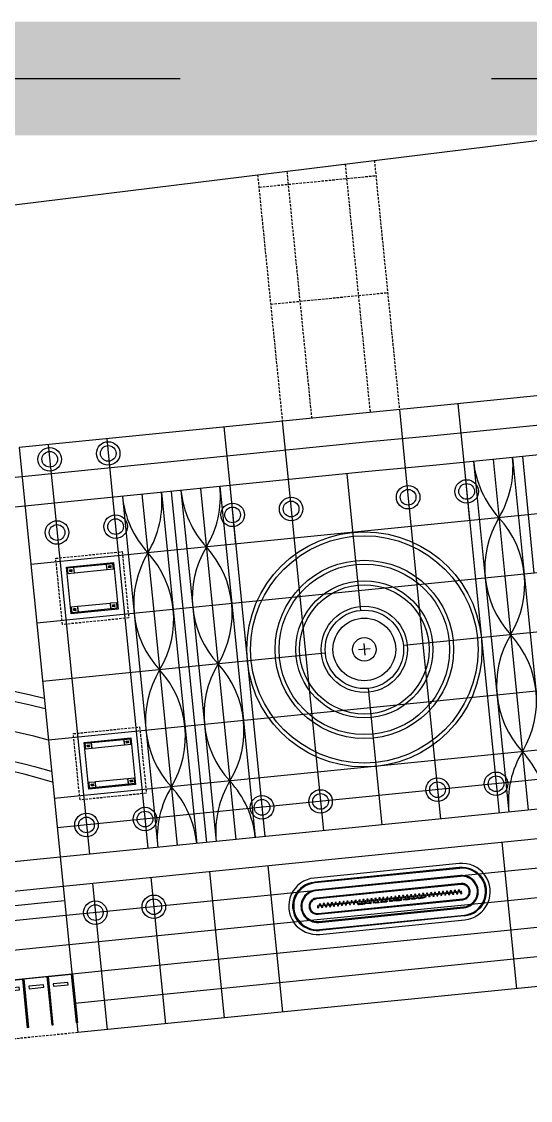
# Model space of a CAD drawing. Header units: millimetres. Extents: x -244126 to 368105, y -173968 to 259060.
# Drawn here: x -166716.6 to -166604.7, y 87660 to 87897.4 of the extents above; entities that cross this region are included whole.
import ezdxf
from ezdxf.xclip import XClip

# ---------------------------------------------------------------- set-up
doc = ezdxf.new("R2010")
doc.units = ezdxf.units.MM
doc.header["$MEASUREMENT"] = 0
doc.header["$XCLIPFRAME"] = 0
doc.linetypes.add('DASHED2', pattern=[0.375, 0.25, -0.125])
doc.linetypes.add('HIDDEN', pattern=[9.525, 6.35, -3.175])
for name, color, linetype in [('CPP-LINE1', 1, 'Continuous'), ('CPP-LINE2.5', 7, 'Continuous'), ('CPP-ROOF', 7, 'Continuous'), ('Top Slope', 11, 'Continuous'), ('WALL', 2, 'Continuous')]:
    doc.layers.add(name, color=color, linetype=linetype)

# ---------------------------------------------------------------- blocks, each defined once
blk = doc.blocks.new('A$Cb4239c8d')
at = {"layer": 'WALL', "color": 8}
for points in [[(0, 6), (0.1, 6), (0.1, 1), (0, 1)], [(2.5, 6), (2.6, 6), (2.6, 1), (2.5, 1)], [(0.55, 4.95), (2.05, 4.95), (2.05, 5.2), (0.55, 5.2)]]:
    blk.add_lwpolyline(points, close=True, dxfattribs=at)
blk.add_lwpolyline([(0.1, 1), (0.1, 6), (2.5, 6), (2.5, 1)], dxfattribs=at)
blk = doc.blocks.new('A$C56fe0a10')
at = {"layer": 'WALL'}
for p in [(0, 0), (2.5, 0), (5, 0), (7.5, 0), (10, 0), (12.5, 0), (15, 0), (17.5, 0), (20, 0), (22.5, 0), (25, 0), (27.5, 0), (30, 0), (32.5, 0), (35, 0), (37.5, 0), (40, 0), (42.5, 0), (45, 0), (47.5, 0), (50, 0), (52.5, 0), (55, 0), (57.5, 0)]:
    blk.add_blockref('A$Cb4239c8d', p, dxfattribs=at)
blk = doc.blocks.new('A$C82a114a4')
at = {"layer": 'WALL', "color": 1}
for p, q in [((0, 0.1), (0.2, 0.1)), ((0.1, 0), (0.1, 0.2))]:
    blk.add_line(p, q, dxfattribs=at)
at = {"layer": 'WALL'}
blk.add_lwpolyline([(0, 0.2), (0.2, 0.2), (0.2, 0), (0, 0)], close=True, dxfattribs=at)
blk = doc.blocks.new('A$C4b32d2d9')
at = {"layer": 'CPP-LINE2.5'}
blk.add_lwpolyline([(1, 5.8), (5.8, 5.8), (5.8, 1), (1, 1)], close=True, dxfattribs=at)
at = {"layer": 'CPP-ROOF', "color": 1, "linetype": 'DASHED2'}
blk.add_lwpolyline([(0, 6.8), (6.8, 6.8), (6.8, 0), (0, 0)], close=True, dxfattribs=at)
at = {"layer": 'WALL', "color": 3}
for points in [[(1.1, 5.7), (1.7, 5.7), (1.7, 5.1), (1.1, 5.1)], [(5.1, 5.7), (5.7, 5.7), (5.7, 5.1), (5.1, 5.1)], [(1.1, 1.7), (1.7, 1.7), (1.7, 1.1), (1.1, 1.1)], [(5.1, 1.7), (5.7, 1.7), (5.7, 1.1), (5.1, 1.1)]]:
    blk.add_lwpolyline(points, close=True, dxfattribs=at)
at = {"layer": 'WALL', "color": 1}
for points in [[(1.1, 5.05), (1.7, 5.05), (1.7, 1.75), (1.1, 1.75)], [(5.1, 5.05), (5.7, 5.05), (5.7, 1.75), (5.1, 1.75)]]:
    blk.add_lwpolyline(points, close=True, dxfattribs=at)
at = {"layer": 'WALL'}
for p in [(1.3, 5.3), (5.3, 5.3), (1.3, 1.3), (5.3, 1.3)]:
    blk.add_blockref('A$C82a114a4', p, dxfattribs=at)
blk = doc.blocks.new('A$C771f1814')
at = {"layer": 'Top Slope', "color": 8, "ltscale": 0.1}
for p, q in [((17.52, 19.52), (2.74, 18.04)), ((17.53, 19.44), (2.74, 17.96)), ((17.74, 19.53), (17.52, 19.52)), ((17.74, 19.45), (17.53, 19.44)), ((17.95, 19.51), (17.74, 19.53)), ((17.94, 19.43), (17.74, 19.45)), ((18.14, 19.38), (17.94, 19.43)), ((18.16, 19.46), (17.95, 19.51)), ((18.33, 19.31), (18.14, 19.38)), ((18.37, 19.39), (18.16, 19.46)), ((18.51, 19.21), (18.33, 19.31)), ((18.56, 19.28), (18.37, 19.39)), ((18.68, 19.1), (18.51, 19.21)), ((18.73, 19.16), (18.56, 19.28)), ((18.83, 18.96), (18.68, 19.1)), ((18.89, 19.01), (18.73, 19.16)), ((18.96, 18.8), (18.83, 18.96)), ((19.03, 18.84), (18.89, 19.01)), ((19.07, 18.62), (18.96, 18.8)), ((19.14, 18.66), (19.03, 18.84)), ((1.94, 17.74), (1.77, 17.6)), ((1.99, 17.67), (1.83, 17.54)), ((2.12, 17.85), (1.94, 17.74)), ((2.16, 17.78), (1.99, 17.67)), ((2.32, 17.94), (2.12, 17.85)), ((2.35, 17.86), (2.16, 17.78)), ((2.52, 18), (2.32, 17.94)), ((2.54, 17.92), (2.35, 17.86)), ((2.74, 18.04), (2.52, 18)), ((2.74, 17.96), (2.54, 17.92)), ((17.61, 18.7), (2.85, 17.22)), ((17.61, 18.62), (2.86, 17.14)), ((13.37, 17.65), (13.25, 17.64)), ((13.25, 17.64), (13.27, 17.44)), ((13.39, 17.45), (13.37, 17.65)), ((13.78, 17.7), (13.66, 17.68)), ((13.66, 17.68), (13.68, 17.48)), ((13.8, 17.49), (13.78, 17.7)), ((14.18, 17.74), (14.06, 17.72)), ((14.06, 17.72), (14.08, 17.52)), ((14.2, 17.53), (14.18, 17.74)), ((14.59, 17.78), (14.47, 17.76)), ((14.47, 17.76), (14.49, 17.56)), ((14.61, 17.57), (14.59, 17.78)), ((14.81, 17.63), (14.68, 17.62)), ((14.68, 17.62), (14.7, 17.41)), ((14.83, 17.43), (14.81, 17.63)), ((14.99, 17.82), (14.87, 17.81)), ((14.87, 17.81), (14.89, 17.6)), ((15.01, 17.61), (14.99, 17.82)), ((15.21, 17.67), (15.09, 17.66)), ((15.09, 17.66), (15.11, 17.46)), ((15.23, 17.47), (15.21, 17.67)), ((15.4, 17.86), (15.28, 17.85)), ((15.28, 17.85), (15.3, 17.64)), ((15.3, 17.64), (15.42, 17.65)), ((15.42, 17.65), (15.4, 17.86)), ((15.62, 17.71), (15.49, 17.7)), ((15.49, 17.7), (15.51, 17.5)), ((15.64, 17.51), (15.62, 17.71)), ((15.81, 17.9), (15.68, 17.89)), ((15.68, 17.89), (15.7, 17.68)), ((15.7, 17.68), (15.83, 17.69)), ((15.83, 17.69), (15.81, 17.9)), ((16.02, 17.75), (15.9, 17.74)), ((15.9, 17.74), (15.92, 17.54)), ((16.04, 17.55), (16.02, 17.75)), ((16.21, 17.94), (16.09, 17.93)), ((16.09, 17.93), (16.11, 17.72)), ((16.11, 17.72), (16.23, 17.73)), ((16.23, 17.73), (16.21, 17.94)), ((16.43, 17.8), (16.3, 17.78)), ((16.3, 17.78), (16.32, 17.58)), ((16.45, 17.59), (16.43, 17.8)), ((16.62, 17.98), (16.49, 17.97)), ((16.49, 17.97), (16.51, 17.76)), ((16.51, 17.76), (16.64, 17.77)), ((16.64, 17.77), (16.62, 17.98)), ((16.83, 17.84), (16.71, 17.82)), ((16.71, 17.82), (16.73, 17.62)), ((16.73, 17.62), (16.85, 17.63)), ((16.85, 17.63), (16.83, 17.84)), ((17.02, 18.02), (16.9, 18.01)), ((16.9, 18.01), (16.92, 17.8)), ((16.92, 17.8), (17.04, 17.82)), ((17.04, 17.82), (17.02, 18.02)), ((17.24, 17.88), (17.11, 17.86)), ((17.11, 17.86), (17.13, 17.66)), ((17.13, 17.66), (17.26, 17.67)), ((17.26, 17.67), (17.24, 17.88)), ((17.43, 18.06), (17.3, 18.05)), ((17.3, 18.05), (17.32, 17.84)), ((17.32, 17.84), (17.45, 17.86)), ((17.45, 17.86), (17.43, 18.06)), ((17.64, 17.92), (17.52, 17.91)), ((17.52, 17.91), (17.54, 17.7)), ((17.54, 17.7), (17.66, 17.71)), ((17.71, 18.71), (17.61, 18.7)), ((17.71, 18.62), (17.61, 18.62)), ((17.66, 17.71), (17.64, 17.92)), ((17.82, 18.7), (17.71, 18.71)), ((17.81, 18.61), (17.71, 18.62)), ((17.9, 18.59), (17.81, 18.61)), ((17.93, 18.67), (17.82, 18.7)), ((17.99, 18.56), (17.9, 18.59)), ((18.03, 18.63), (17.93, 18.67)), ((18.08, 18.51), (17.99, 18.56)), ((18.12, 18.58), (18.03, 18.63)), ((18.16, 18.46), (18.08, 18.51)), ((18.21, 18.52), (18.12, 18.58)), ((18.23, 18.39), (18.16, 18.46)), ((18.29, 18.45), (18.21, 18.52)), ((18.29, 18.31), (18.23, 18.39)), ((18.36, 18.36), (18.29, 18.45)), ((18.34, 18.23), (18.29, 18.31)), ((18.38, 18.14), (18.34, 18.23)), ((18.42, 18.27), (18.36, 18.36)), ((18.37, 17.58), (18.4, 17.67)), ((18.41, 18.05), (18.38, 18.14)), ((18.4, 17.67), (18.42, 17.76)), ((18.43, 17.95), (18.41, 18.05)), ((18.46, 18.17), (18.42, 18.27)), ((18.42, 17.76), (18.43, 17.86)), ((18.43, 17.86), (18.43, 17.95)), ((18.44, 17.54), (18.48, 17.64)), ((18.49, 18.07), (18.46, 18.17)), ((18.48, 17.64), (18.5, 17.75)), ((18.51, 17.96), (18.49, 18.07)), ((18.5, 17.75), (18.51, 17.86)), ((18.51, 17.86), (18.51, 17.96)), ((19.16, 18.44), (19.07, 18.62)), ((19.23, 18.47), (19.14, 18.66)), ((19.22, 18.24), (19.16, 18.44)), ((19.19, 17.43), (19.24, 17.63)), ((19.25, 18.04), (19.22, 18.24)), ((19.3, 18.26), (19.23, 18.47)), ((19.24, 17.63), (19.26, 17.83)), ((19.26, 17.83), (19.25, 18.04)), ((19.33, 18.05), (19.3, 18.26)), ((19.32, 17.61), (19.34, 17.83)), ((19.34, 17.83), (19.33, 18.05)), ((1.27, 16.66), (1.25, 16.45)), ((1.32, 16.87), (1.27, 16.66)), ((1.4, 17.07), (1.32, 16.87)), ((1.35, 16.65), (1.33, 16.44)), ((1.4, 16.85), (1.35, 16.65)), ((1.5, 17.26), (1.4, 17.07)), ((1.47, 17.04), (1.4, 16.85)), ((1.57, 17.22), (1.47, 17.04)), ((1.62, 17.44), (1.5, 17.26)), ((1.69, 17.39), (1.57, 17.22)), ((1.77, 17.6), (1.62, 17.44)), ((1.83, 17.54), (1.69, 17.39)), ((2.09, 16.53), (2.08, 16.42)), ((2.11, 16.63), (2.09, 16.53)), ((2.15, 16.73), (2.11, 16.63)), ((2.2, 16.83), (2.15, 16.73)), ((2.19, 16.61), (2.17, 16.51)), ((2.23, 16.7), (2.19, 16.61)), ((2.26, 16.92), (2.2, 16.83)), ((2.27, 16.79), (2.23, 16.7)), ((2.34, 17), (2.26, 16.92)), ((2.33, 16.86), (2.27, 16.79)), ((2.39, 16.94), (2.33, 16.86)), ((2.42, 17.06), (2.34, 17)), ((2.47, 17), (2.39, 16.94)), ((2.51, 17.12), (2.42, 17.06)), ((2.55, 17.05), (2.47, 17)), ((2.61, 17.17), (2.51, 17.12)), ((2.64, 17.09), (2.55, 17.05)), ((2.71, 17.2), (2.61, 17.17)), ((2.73, 17.12), (2.64, 17.09)), ((2.85, 17.22), (2.71, 17.2)), ((2.86, 17.14), (2.73, 17.12)), ((3.01, 15.66), (17.76, 17.14)), ((3.01, 15.58), (17.77, 17.06)), ((3.24, 16.64), (3.12, 16.62)), ((3.12, 16.62), (3.14, 16.42)), ((3.26, 16.43), (3.24, 16.64)), ((3.64, 16.68), (3.52, 16.67)), ((3.52, 16.67), (3.54, 16.46)), ((3.67, 16.47), (3.64, 16.68)), ((3.86, 16.53), (3.74, 16.52)), ((3.74, 16.52), (3.76, 16.32)), ((3.88, 16.33), (3.86, 16.53)), ((4.05, 16.72), (3.93, 16.71)), ((3.93, 16.71), (3.95, 16.5)), ((4.07, 16.51), (4.05, 16.72)), ((4.27, 16.57), (4.14, 16.56)), ((4.14, 16.56), (4.16, 16.36)), ((4.29, 16.37), (4.27, 16.57)), ((4.46, 16.76), (4.33, 16.75)), ((4.33, 16.75), (4.35, 16.54)), ((4.35, 16.54), (4.48, 16.55)), ((4.48, 16.55), (4.46, 16.76)), ((4.67, 16.61), (4.55, 16.6)), ((4.55, 16.6), (4.57, 16.4)), ((4.69, 16.41), (4.67, 16.61)), ((4.86, 16.8), (4.74, 16.79)), ((4.74, 16.79), (4.76, 16.58)), ((4.76, 16.58), (4.88, 16.59)), ((4.88, 16.59), (4.86, 16.8)), ((5.08, 16.66), (4.95, 16.64)), ((4.95, 16.64), (4.97, 16.44)), ((5.1, 16.45), (5.08, 16.66)), ((5.27, 16.84), (5.14, 16.83)), ((5.14, 16.83), (5.16, 16.62)), ((5.16, 16.62), (5.29, 16.64)), ((5.29, 16.64), (5.27, 16.84)), ((5.48, 16.7), (5.36, 16.68)), ((5.36, 16.68), (5.38, 16.48)), ((5.5, 16.49), (5.48, 16.7)), ((5.67, 16.88), (5.55, 16.87)), ((5.55, 16.87), (5.57, 16.66)), ((5.57, 16.66), (5.69, 16.68)), ((5.69, 16.68), (5.67, 16.88)), ((5.89, 16.74), (5.76, 16.72)), ((5.76, 16.72), (5.79, 16.52)), ((5.79, 16.52), (5.91, 16.53)), ((5.91, 16.53), (5.89, 16.74)), ((6.08, 16.92), (5.95, 16.91)), ((5.95, 16.91), (5.97, 16.7)), ((5.97, 16.7), (6.1, 16.72)), ((6.1, 16.72), (6.08, 16.92)), ((6.29, 16.78), (6.17, 16.77)), ((6.17, 16.77), (6.19, 16.56)), ((6.19, 16.56), (6.31, 16.57)), ((6.31, 16.57), (6.29, 16.78)), ((6.48, 16.96), (6.36, 16.95)), ((6.36, 16.95), (6.38, 16.74)), ((6.38, 16.74), (6.5, 16.76)), ((6.5, 16.76), (6.48, 16.96)), ((6.7, 16.82), (6.58, 16.81)), ((6.58, 16.81), (6.6, 16.6)), ((6.6, 16.6), (6.72, 16.61)), ((6.72, 16.61), (6.7, 16.82)), ((6.89, 17), (6.76, 16.99)), ((6.76, 16.99), (6.78, 16.79)), ((6.78, 16.79), (6.91, 16.8)), ((6.91, 16.8), (6.89, 17)), ((7.1, 16.86), (6.98, 16.85)), ((6.98, 16.85), (7, 16.64)), ((7, 16.64), (7.12, 16.65)), ((7.08, 16.63), (7.15, 16.64)), ((7.08, 16.63), (7.08, 16.57)), ((7.08, 16.57), (7.16, 16.58)), ((7.12, 16.65), (7.1, 16.86)), ((7.15, 16.64), (7.16, 16.58)), ((7.16, 16.64), (7.15, 16.64)), ((7.16, 16.64), (7.17, 16.58)), ((7.2, 16.64), (7.16, 16.64)), ((7.16, 16.58), (7.17, 16.58)), ((7.29, 17.04), (7.17, 17.03)), ((7.17, 17.03), (7.19, 16.83)), ((7.17, 16.58), (7.2, 16.58)), ((7.19, 16.83), (7.31, 16.84)), ((7.23, 16.65), (7.2, 16.64)), ((7.2, 16.64), (7.2, 16.58)), ((7.2, 16.58), (7.24, 16.59)), ((7.23, 16.65), (7.24, 16.59)), ((7.23, 16.65), (7.24, 16.65)), ((7.24, 16.65), (7.25, 16.59)), ((7.24, 16.65), (7.25, 16.65)), ((7.24, 16.59), (7.25, 16.59)), ((7.36, 16.66), (7.25, 16.65)), ((7.25, 16.65), (7.25, 16.59)), ((7.25, 16.59), (7.37, 16.6)), ((7.25, 16.59), (7.25, 16.59)), ((7.31, 16.84), (7.29, 17.04)), ((7.55, 16.68), (7.36, 16.66)), ((7.36, 16.66), (7.37, 16.6)), ((7.37, 16.6), (7.55, 16.62)), ((7.51, 16.9), (7.39, 16.89)), ((7.39, 16.89), (7.41, 16.68)), ((7.41, 16.68), (7.53, 16.69)), ((7.53, 16.69), (7.51, 16.9)), ((7.55, 16.68), (7.55, 16.62)), ((7.6, 16.68), (7.55, 16.68)), ((7.61, 16.62), (7.55, 16.62)), ((7.7, 17.08), (7.57, 17.07)), ((7.57, 17.07), (7.6, 16.87)), ((7.6, 16.87), (7.72, 16.88)), ((7.6, 16.68), (7.61, 16.62)), ((7.62, 16.68), (7.6, 16.68)), ((7.61, 16.62), (7.62, 16.63)), ((7.63, 16.69), (7.62, 16.68)), ((7.62, 16.68), (7.62, 16.63)), ((7.64, 16.63), (7.62, 16.63)), ((7.63, 16.69), (7.64, 16.63)), ((7.63, 16.69), (7.66, 16.69)), ((7.64, 16.63), (7.66, 16.63)), ((7.66, 16.69), (7.66, 16.63)), ((7.67, 16.69), (7.66, 16.69)), ((7.67, 16.63), (7.66, 16.63)), ((7.67, 16.69), (7.67, 16.63)), ((7.68, 16.69), (7.67, 16.69)), ((7.68, 16.63), (7.67, 16.63)), ((7.68, 16.69), (7.68, 16.63)), ((7.7, 16.69), (7.68, 16.69)), ((7.71, 16.63), (7.68, 16.63)), ((7.72, 16.88), (7.7, 17.08)), ((7.7, 16.69), (7.71, 16.63)), ((7.7, 16.69), (7.71, 16.69)), ((7.71, 16.69), (7.72, 16.7)), ((7.71, 16.69), (7.72, 16.64)), ((7.71, 16.63), (7.72, 16.64)), ((7.72, 16.7), (7.73, 16.64)), ((7.79, 16.7), (7.72, 16.7)), ((7.72, 16.64), (7.73, 16.64)), ((7.73, 16.64), (7.79, 16.64)), ((7.91, 16.94), (7.79, 16.93)), ((7.79, 16.93), (7.81, 16.72)), ((7.79, 16.7), (7.79, 16.64)), ((7.8, 16.7), (7.79, 16.7)), ((7.8, 16.64), (7.79, 16.64)), ((7.8, 16.7), (7.8, 16.64)), ((7.81, 16.72), (7.94, 16.74)), ((7.94, 16.74), (7.91, 16.94)), ((8.3, 16.75), (7.94, 16.72)), ((7.94, 16.72), (7.94, 16.66)), ((8.31, 16.69), (7.94, 16.66)), ((8.1, 17.13), (7.98, 17.11)), ((7.98, 17.11), (8, 16.91)), ((8, 16.91), (8.12, 16.92)), ((8.12, 16.92), (8.1, 17.13)), ((8.32, 16.98), (8.2, 16.97)), ((8.2, 16.97), (8.22, 16.76)), ((8.22, 16.76), (8.34, 16.78)), ((8.42, 16.77), (8.3, 16.75)), ((8.3, 16.75), (8.31, 16.69)), ((8.31, 16.69), (8.43, 16.71)), ((8.34, 16.78), (8.32, 16.98)), ((8.51, 17.17), (8.39, 17.15)), ((8.39, 17.15), (8.41, 16.95)), ((8.41, 16.95), (8.53, 16.96)), ((8.42, 16.77), (8.43, 16.71)), ((8.53, 16.96), (8.51, 17.17)), ((8.73, 17.02), (8.6, 17.01)), ((8.6, 17.01), (8.62, 16.8)), ((8.66, 16.79), (8.61, 16.78)), ((8.61, 16.78), (8.61, 16.72)), ((8.66, 16.73), (8.61, 16.72)), ((8.62, 16.8), (8.75, 16.82)), ((8.66, 16.79), (8.72, 16.8)), ((8.66, 16.79), (8.66, 16.73)), ((8.73, 16.74), (8.66, 16.73)), ((8.72, 16.8), (8.73, 16.74)), ((8.72, 16.8), (8.77, 16.8)), ((8.75, 16.82), (8.73, 17.02)), ((8.78, 16.74), (8.73, 16.74)), ((8.77, 16.8), (8.78, 16.74)), ((8.77, 16.8), (8.78, 16.8)), ((8.78, 16.8), (8.86, 16.81)), ((8.78, 16.8), (8.78, 16.74)), ((8.87, 16.75), (8.78, 16.74)), ((8.78, 16.74), (8.78, 16.74)), ((8.91, 17.21), (8.79, 17.19)), ((8.79, 17.19), (8.81, 16.99)), ((8.81, 16.99), (8.93, 17)), ((8.86, 16.81), (8.87, 16.75)), ((8.88, 16.81), (8.86, 16.81)), ((8.87, 16.75), (8.88, 16.75)), ((8.88, 16.81), (8.96, 16.82)), ((8.88, 16.81), (8.89, 16.75)), ((8.88, 16.81), (8.88, 16.75)), ((8.88, 16.81), (8.88, 16.81)), ((8.89, 16.75), (8.88, 16.75)), ((8.89, 16.75), (8.96, 16.76)), ((8.93, 17), (8.91, 17.21)), ((8.96, 16.82), (9.03, 16.83)), ((8.96, 16.82), (8.96, 16.76)), ((8.96, 16.76), (9.03, 16.77)), ((9.13, 17.06), (9.01, 17.05)), ((9.01, 17.05), (9.03, 16.84)), ((9.03, 16.84), (9.15, 16.86)), ((9.03, 16.83), (9.03, 16.77)), ((9.09, 16.83), (9.03, 16.83)), ((9.03, 16.77), (9.1, 16.77)), ((9.21, 16.84), (9.09, 16.83)), ((9.09, 16.83), (9.1, 16.77)), ((9.1, 16.77), (9.22, 16.79)), ((9.15, 16.86), (9.13, 17.06)), ((9.32, 17.25), (9.2, 17.24)), ((9.2, 17.24), (9.22, 17.03)), ((9.21, 16.84), (9.22, 16.79)), ((9.22, 17.03), (9.34, 17.04)), ((9.34, 17.04), (9.32, 17.25)), ((9.36, 16.86), (9.43, 16.87)), ((9.36, 16.86), (9.36, 16.8)), ((9.36, 16.8), (9.43, 16.81)), ((9.54, 17.1), (9.41, 17.09)), ((9.41, 17.09), (9.43, 16.89)), ((9.43, 16.89), (9.56, 16.9)), ((9.43, 16.87), (9.43, 16.81)), ((9.44, 16.87), (9.43, 16.87)), ((9.43, 16.81), (9.45, 16.81)), ((9.44, 16.87), (9.45, 16.81)), ((9.48, 16.87), (9.44, 16.87)), ((9.48, 16.81), (9.45, 16.81)), ((9.48, 16.87), (9.48, 16.81)), ((9.51, 16.87), (9.48, 16.87)), ((9.48, 16.81), (9.52, 16.82)), ((9.51, 16.87), (9.52, 16.88)), ((9.51, 16.87), (9.52, 16.82)), ((9.64, 16.89), (9.52, 16.88)), ((9.52, 16.88), (9.53, 16.82)), ((9.52, 16.88), (9.53, 16.82)), ((9.52, 16.88), (9.52, 16.88)), ((9.52, 16.82), (9.53, 16.82)), ((9.53, 16.82), (9.65, 16.83)), ((9.53, 16.82), (9.53, 16.82)), ((9.56, 16.9), (9.54, 17.1)), ((9.72, 17.29), (9.6, 17.28)), ((9.6, 17.28), (9.62, 17.07)), ((9.62, 17.07), (9.75, 17.08)), ((9.82, 16.91), (9.64, 16.89)), ((9.64, 16.89), (9.65, 16.83)), ((9.65, 16.83), (9.83, 16.85)), ((9.75, 17.08), (9.72, 17.29)), ((9.94, 17.14), (9.82, 17.13)), ((9.82, 17.13), (9.84, 16.93)), ((9.82, 16.91), (9.83, 16.85)), ((9.88, 16.91), (9.82, 16.91)), ((9.89, 16.85), (9.83, 16.85)), ((9.84, 16.93), (9.96, 16.94)), ((9.88, 16.91), (9.89, 16.85)), ((9.9, 16.91), (9.88, 16.91)), ((9.89, 16.85), (9.9, 16.85)), ((9.91, 16.92), (9.9, 16.91)), ((9.9, 16.91), (9.9, 16.85)), ((9.92, 16.86), (9.9, 16.85)), ((9.91, 16.92), (9.92, 16.86)), ((9.91, 16.92), (9.93, 16.92)), ((9.92, 16.86), (9.94, 16.86)), ((9.93, 16.92), (9.94, 16.86)), ((9.94, 16.92), (9.93, 16.92)), ((9.96, 16.94), (9.94, 17.14)), ((9.94, 16.92), (9.95, 16.86)), ((9.96, 16.92), (9.94, 16.92)), ((9.94, 16.86), (9.95, 16.86)), ((9.96, 16.86), (9.95, 16.86)), ((9.96, 16.92), (9.96, 16.86)), ((9.98, 16.92), (9.96, 16.92)), ((9.96, 16.86), (9.98, 16.86)), ((9.98, 16.92), (9.98, 16.86)), ((9.98, 16.92), (9.99, 16.92)), ((9.98, 16.86), (10, 16.86)), ((9.99, 16.92), (10, 16.86)), ((9.99, 16.92), (10, 16.92)), ((10.07, 16.93), (10, 16.92)), ((10, 16.92), (10.01, 16.87)), ((10, 16.86), (10.01, 16.87)), ((10.13, 17.33), (10.01, 17.32)), ((10.01, 17.32), (10.03, 17.11)), ((10.07, 16.87), (10.01, 16.87)), ((10.03, 17.11), (10.15, 17.12)), ((10.07, 16.93), (10.07, 16.87)), ((10.07, 16.93), (10.08, 16.87)), ((10.07, 16.93), (10.07, 16.93)), ((10.08, 16.87), (10.07, 16.87)), ((10.15, 17.12), (10.13, 17.33)), ((10.35, 17.18), (10.22, 17.17)), ((10.22, 17.17), (10.24, 16.97)), ((10.24, 16.97), (10.37, 16.98)), ((10.27, 16.95), (10.28, 16.89)), ((10.31, 16.95), (10.27, 16.95)), ((10.28, 16.89), (10.31, 16.9)), ((10.31, 16.96), (10.32, 16.9)), ((10.31, 16.96), (10.31, 16.95)), ((10.31, 16.96), (10.39, 16.96)), ((10.31, 16.95), (10.31, 16.9)), ((10.32, 16.9), (10.31, 16.9)), ((10.39, 16.9), (10.32, 16.9)), ((10.37, 16.98), (10.35, 17.18)), ((10.39, 16.96), (10.4, 16.9)), ((10.39, 16.96), (10.39, 16.9)), ((10.39, 16.96), (10.39, 16.96)), ((10.4, 16.96), (10.39, 16.96)), ((10.39, 16.9), (10.4, 16.9)), ((10.43, 16.97), (10.4, 16.96)), ((10.4, 16.96), (10.41, 16.91)), ((10.4, 16.9), (10.41, 16.91)), ((10.54, 17.37), (10.41, 17.36)), ((10.41, 17.36), (10.43, 17.15)), ((10.41, 16.91), (10.44, 16.91)), ((10.43, 17.15), (10.56, 17.16)), ((10.43, 16.97), (10.44, 16.91)), ((10.43, 16.97), (10.48, 16.97)), ((10.49, 16.91), (10.44, 16.91)), ((10.48, 16.97), (10.53, 16.98)), ((10.48, 16.97), (10.49, 16.91)), ((10.49, 16.91), (10.53, 16.92)), ((10.53, 16.98), (10.53, 16.92)), ((10.53, 16.98), (10.55, 16.98)), ((10.53, 16.92), (10.56, 16.92)), ((10.56, 17.16), (10.54, 17.37)), ((10.55, 16.98), (10.56, 16.92)), ((10.55, 16.98), (10.6, 16.98)), ((10.56, 16.92), (10.61, 16.93)), ((10.6, 16.98), (10.68, 16.99)), ((10.6, 16.98), (10.61, 16.93)), ((10.69, 16.93), (10.61, 16.93)), ((10.75, 17.23), (10.63, 17.21)), ((10.63, 17.21), (10.65, 17.01)), ((10.65, 17.01), (10.77, 17.02)), ((10.68, 16.99), (10.69, 16.93)), ((10.68, 16.99), (10.69, 16.99)), ((10.74, 17), (10.69, 16.99)), ((10.69, 16.99), (10.7, 16.93)), ((10.7, 16.93), (10.69, 16.93)), ((10.75, 16.94), (10.7, 16.93)), ((10.74, 17), (10.75, 16.94)), ((10.74, 17), (10.75, 17)), ((10.77, 17.02), (10.75, 17.23)), ((10.75, 17), (10.76, 16.94)), ((10.77, 17), (10.75, 17)), ((10.76, 16.94), (10.75, 16.94)), ((10.77, 16.94), (10.76, 16.94)), ((10.87, 17.01), (10.77, 17)), ((10.77, 17), (10.77, 16.94)), ((10.87, 16.95), (10.77, 16.94)), ((10.94, 17.41), (10.82, 17.4)), ((10.82, 17.4), (10.84, 17.19)), ((10.84, 17.19), (10.96, 17.2)), ((10.99, 17.02), (10.87, 17.01)), ((10.87, 17.01), (10.87, 16.95)), ((10.99, 16.96), (10.87, 16.95)), ((10.96, 17.2), (10.94, 17.41)), ((10.99, 17.02), (11.07, 17.03)), ((10.99, 17.02), (10.99, 16.96)), ((10.99, 17.02), (11, 16.96)), ((10.99, 17.02), (10.99, 17.02)), ((11, 16.96), (10.99, 16.96)), ((11, 16.96), (11.07, 16.97)), ((11.16, 17.27), (11.03, 17.25)), ((11.03, 17.25), (11.05, 17.05)), ((11.05, 17.05), (11.18, 17.06)), ((11.07, 17.03), (11.12, 17.04)), ((11.07, 17.03), (11.07, 16.97)), ((11.07, 16.97), (11.12, 16.98)), ((11.12, 17.04), (11.22, 17.05)), ((11.12, 17.04), (11.12, 16.98)), ((11.12, 16.98), (11.22, 16.99)), ((11.18, 17.06), (11.16, 17.27)), ((11.35, 17.45), (11.22, 17.44)), ((11.22, 17.44), (11.24, 17.23)), ((11.22, 17.05), (11.22, 16.99)), ((11.29, 17.05), (11.22, 17.05)), ((11.22, 16.99), (11.3, 16.99)), ((11.24, 17.23), (11.37, 17.25)), ((11.29, 17.05), (11.3, 16.99)), ((11.3, 17.05), (11.29, 17.05)), ((11.3, 17.05), (11.34, 17.06)), ((11.3, 17.05), (11.31, 17)), ((11.3, 16.99), (11.31, 17)), ((11.34, 17), (11.31, 17)), ((11.34, 17.06), (11.34, 17)), ((11.35, 17.06), (11.34, 17.06)), ((11.34, 17), (11.35, 17)), ((11.37, 17.25), (11.35, 17.45)), ((11.35, 17.06), (11.35, 17)), ((11.37, 17.06), (11.35, 17.06)), ((11.35, 17), (11.38, 17)), ((11.37, 17.06), (11.38, 17)), ((11.37, 17.06), (11.38, 17.06)), ((11.5, 17.07), (11.38, 17.06)), ((11.38, 17.06), (11.39, 17)), ((11.38, 17.06), (11.39, 17)), ((11.38, 17.06), (11.38, 17.06)), ((11.39, 17), (11.38, 17)), ((11.39, 17), (11.51, 17.02)), ((11.39, 17), (11.39, 17)), ((11.56, 17.31), (11.44, 17.29)), ((11.44, 17.29), (11.46, 17.09)), ((11.46, 17.09), (11.58, 17.1)), ((11.5, 17.07), (11.51, 17.02)), ((11.58, 17.1), (11.56, 17.31)), ((11.75, 17.49), (11.63, 17.48)), ((11.63, 17.48), (11.65, 17.27)), ((11.65, 17.27), (11.77, 17.29)), ((11.73, 17.1), (11.7, 17.09)), ((11.7, 17.09), (11.7, 17.04)), ((11.7, 17.04), (11.74, 17.04)), ((11.73, 17.1), (11.91, 17.12)), ((11.73, 17.1), (11.74, 17.04)), ((11.91, 17.06), (11.74, 17.04)), ((11.77, 17.29), (11.75, 17.49)), ((11.97, 17.35), (11.84, 17.34)), ((11.84, 17.34), (11.87, 17.13)), ((11.87, 17.13), (11.99, 17.14)), ((11.91, 17.12), (11.91, 17.06)), ((11.91, 17.12), (11.98, 17.12)), ((11.99, 17.06), (11.91, 17.06)), ((11.99, 17.14), (11.97, 17.35)), ((11.98, 17.12), (12.01, 17.13)), ((11.98, 17.12), (11.99, 17.06)), ((12.02, 17.07), (11.99, 17.06)), ((12.01, 17.13), (12.02, 17.07)), ((12.04, 17.13), (12.01, 17.13)), ((12.05, 17.07), (12.02, 17.07)), ((12.16, 17.53), (12.03, 17.52)), ((12.03, 17.52), (12.05, 17.31)), ((12.04, 17.13), (12.05, 17.07)), ((12.1, 17.13), (12.04, 17.13)), ((12.05, 17.31), (12.18, 17.33)), ((12.05, 17.07), (12.1, 17.08)), ((12.15, 17.14), (12.1, 17.13)), ((12.1, 17.13), (12.1, 17.08)), ((12.1, 17.08), (12.15, 17.08)), ((12.15, 17.14), (12.15, 17.08)), ((12.15, 17.14), (12.17, 17.14)), ((12.15, 17.08), (12.18, 17.08)), ((12.18, 17.33), (12.16, 17.53)), ((12.17, 17.14), (12.18, 17.08)), ((12.18, 17.14), (12.17, 17.14)), ((12.23, 17.15), (12.18, 17.14)), ((12.18, 17.14), (12.18, 17.08)), ((12.23, 17.09), (12.18, 17.08)), ((12.18, 17.08), (12.18, 17.08)), ((12.23, 17.15), (12.23, 17.09)), ((12.23, 17.15), (12.24, 17.15)), ((12.23, 17.09), (12.24, 17.09)), ((12.24, 17.15), (12.24, 17.09)), ((12.3, 17.15), (12.24, 17.15)), ((12.3, 17.1), (12.24, 17.09)), ((12.37, 17.39), (12.25, 17.38)), ((12.25, 17.38), (12.27, 17.17)), ((12.27, 17.17), (12.39, 17.18)), ((12.3, 17.15), (12.35, 17.16)), ((12.3, 17.15), (12.3, 17.1)), ((12.3, 17.1), (12.35, 17.1)), ((12.35, 17.16), (12.35, 17.1)), ((12.39, 17.18), (12.37, 17.39)), ((12.56, 17.57), (12.44, 17.56)), ((12.44, 17.56), (12.46, 17.36)), ((12.46, 17.36), (12.58, 17.37)), ((12.49, 17.17), (12.5, 17.12)), ((12.5, 17.17), (12.49, 17.17)), ((12.5, 17.17), (12.61, 17.19)), ((12.5, 17.17), (12.5, 17.12)), ((12.5, 17.17), (12.5, 17.12)), ((12.5, 17.17), (12.5, 17.17)), ((12.62, 17.13), (12.5, 17.12)), ((12.5, 17.12), (12.5, 17.12)), ((12.5, 17.12), (12.5, 17.12)), ((12.58, 17.37), (12.56, 17.57)), ((12.61, 17.19), (12.71, 17.2)), ((12.61, 17.19), (12.62, 17.13)), ((12.61, 17.19), (12.62, 17.13)), ((12.61, 17.19), (12.61, 17.19)), ((12.62, 17.13), (12.71, 17.14)), ((12.62, 17.13), (12.62, 17.13)), ((12.78, 17.43), (12.66, 17.42)), ((12.66, 17.42), (12.68, 17.21)), ((12.68, 17.21), (12.8, 17.22)), ((12.71, 17.2), (12.71, 17.14)), ((12.71, 17.2), (12.78, 17.2)), ((12.71, 17.14), (12.78, 17.14)), ((12.8, 17.22), (12.78, 17.43)), ((12.93, 17.22), (12.78, 17.2)), ((12.78, 17.2), (12.78, 17.14)), ((12.78, 17.14), (12.94, 17.16)), ((12.97, 17.61), (12.84, 17.6)), ((12.84, 17.6), (12.86, 17.4)), ((12.86, 17.4), (12.99, 17.41)), ((13.05, 17.23), (12.93, 17.22)), ((12.93, 17.22), (12.94, 17.16)), ((13.06, 17.17), (12.94, 17.16)), ((12.99, 17.41), (12.97, 17.61)), ((13.05, 17.23), (13.06, 17.17)), ((13.18, 17.47), (13.06, 17.46)), ((13.06, 17.46), (13.08, 17.25)), ((13.08, 17.25), (13.2, 17.26)), ((13.2, 17.26), (13.18, 17.47)), ((13.24, 17.25), (13.24, 17.19)), ((13.29, 17.25), (13.24, 17.25)), ((13.24, 17.19), (13.29, 17.2)), ((13.27, 17.44), (13.39, 17.45)), ((13.29, 17.25), (13.35, 17.26)), ((13.29, 17.25), (13.29, 17.2)), ((13.29, 17.2), (13.36, 17.2)), ((13.35, 17.26), (13.4, 17.27)), ((13.35, 17.26), (13.36, 17.2)), ((13.36, 17.2), (13.41, 17.21)), ((13.4, 17.27), (13.41, 17.21)), ((13.4, 17.27), (13.41, 17.27)), ((13.41, 17.27), (13.41, 17.21)), ((13.42, 17.27), (13.41, 17.27)), ((13.41, 17.21), (13.41, 17.21)), ((13.41, 17.21), (13.43, 17.21)), ((13.42, 17.27), (13.43, 17.21)), ((13.49, 17.27), (13.42, 17.27)), ((13.43, 17.21), (13.5, 17.22)), ((13.59, 17.51), (13.47, 17.5)), ((13.47, 17.5), (13.49, 17.29)), ((13.49, 17.29), (13.61, 17.31)), ((13.51, 17.28), (13.49, 17.27)), ((13.49, 17.27), (13.5, 17.22)), ((13.5, 17.22), (13.51, 17.22)), ((13.51, 17.28), (13.52, 17.22)), ((13.51, 17.28), (13.51, 17.22)), ((13.51, 17.28), (13.51, 17.28)), ((13.51, 17.28), (13.59, 17.28)), ((13.51, 17.22), (13.52, 17.22)), ((13.59, 17.23), (13.52, 17.22)), ((13.61, 17.31), (13.59, 17.51)), ((13.59, 17.28), (13.66, 17.29)), ((13.59, 17.28), (13.59, 17.23)), ((13.66, 17.23), (13.59, 17.23)), ((13.72, 17.3), (13.66, 17.29)), ((13.66, 17.29), (13.66, 17.23)), ((13.66, 17.23), (13.73, 17.24)), ((13.68, 17.48), (13.8, 17.49)), ((13.84, 17.31), (13.72, 17.3)), ((13.72, 17.3), (13.73, 17.24)), ((13.85, 17.25), (13.73, 17.24)), ((13.84, 17.31), (13.85, 17.25)), ((13.99, 17.55), (13.87, 17.54)), ((13.87, 17.54), (13.89, 17.33)), ((13.89, 17.33), (14.02, 17.35)), ((14.02, 17.35), (13.99, 17.55)), ((14.08, 17.52), (14.2, 17.53)), ((14.4, 17.59), (14.28, 17.58)), ((14.28, 17.58), (14.3, 17.37)), ((14.3, 17.37), (14.42, 17.39)), ((14.42, 17.39), (14.4, 17.59)), ((14.49, 17.56), (14.61, 17.57)), ((14.7, 17.41), (14.83, 17.43)), ((14.89, 17.6), (15.01, 17.61)), ((15.11, 17.46), (15.23, 17.47)), ((15.51, 17.5), (15.64, 17.51)), ((15.92, 17.54), (16.04, 17.55)), ((16.32, 17.58), (16.45, 17.59)), ((17.76, 17.14), (17.86, 17.16)), ((17.77, 17.06), (17.88, 17.08)), ((17.86, 17.16), (17.95, 17.19)), ((17.88, 17.08), (17.98, 17.11)), ((17.95, 17.19), (18.04, 17.23)), ((17.98, 17.11), (18.08, 17.15)), ((18.04, 17.23), (18.12, 17.28)), ((18.08, 17.15), (18.17, 17.21)), ((18.12, 17.28), (18.2, 17.34)), ((18.17, 17.21), (18.25, 17.28)), ((18.2, 17.34), (18.26, 17.41)), ((18.25, 17.28), (18.33, 17.36)), ((18.26, 17.41), (18.32, 17.49)), ((18.32, 17.49), (18.37, 17.58)), ((18.33, 17.36), (18.39, 17.45)), ((18.39, 17.45), (18.44, 17.54)), ((18.43, 16.5), (18.6, 16.61)), ((18.47, 16.43), (18.65, 16.54)), ((18.6, 16.61), (18.76, 16.74)), ((18.65, 16.54), (18.82, 16.68)), ((18.76, 16.74), (18.9, 16.89)), ((18.82, 16.68), (18.97, 16.84)), ((18.9, 16.89), (19.02, 17.05)), ((18.97, 16.84), (19.09, 17.01)), ((19.02, 17.05), (19.12, 17.24)), ((19.09, 17.01), (19.19, 17.2)), ((19.12, 17.24), (19.19, 17.43)), ((19.19, 17.2), (19.27, 17.4)), ((19.27, 17.4), (19.32, 17.61)), ((1.25, 16.45), (1.26, 16.23)), ((1.26, 16.23), (1.29, 16.02)), ((1.29, 16.02), (1.36, 15.81)), ((1.33, 16.44), (1.34, 16.24)), ((1.34, 16.24), (1.37, 16.04)), ((1.36, 15.81), (1.45, 15.61)), ((1.37, 16.04), (1.43, 15.84)), ((1.43, 15.84), (1.52, 15.65)), ((1.45, 15.61), (1.56, 15.43)), ((1.52, 15.65), (1.63, 15.48)), ((1.56, 15.43), (1.7, 15.26)), ((1.63, 15.48), (1.76, 15.32)), ((2.08, 16.42), (2.08, 16.31)), ((2.08, 16.31), (2.1, 16.21)), ((2.1, 16.21), (2.13, 16.1)), ((2.13, 16.1), (2.18, 16.01)), ((2.17, 16.51), (2.16, 16.42)), ((2.16, 16.42), (2.16, 16.32)), ((2.16, 16.32), (2.18, 16.23)), ((2.18, 16.23), (2.21, 16.13)), ((2.18, 16.01), (2.23, 15.91)), ((2.21, 16.13), (2.25, 16.04)), ((2.23, 15.91), (2.3, 15.83)), ((2.25, 16.04), (2.3, 15.96)), ((2.3, 15.96), (2.36, 15.89)), ((2.3, 15.83), (2.38, 15.76)), ((2.36, 15.89), (2.43, 15.82)), ((2.38, 15.76), (2.47, 15.7)), ((2.43, 15.82), (2.51, 15.77)), ((2.47, 15.7), (2.56, 15.64)), ((2.51, 15.77), (2.6, 15.72)), ((2.56, 15.64), (2.66, 15.61)), ((2.6, 15.72), (2.69, 15.69)), ((2.66, 15.61), (2.77, 15.58)), ((2.69, 15.69), (2.78, 15.66)), ((2.77, 15.58), (2.88, 15.57)), ((2.78, 15.66), (2.88, 15.65)), ((2.88, 15.65), (3.01, 15.66)), ((2.88, 15.57), (3.01, 15.58)), ((3.05, 16.45), (2.93, 16.44)), ((2.93, 16.44), (2.95, 16.23)), ((2.95, 16.23), (3.07, 16.25)), ((3.07, 16.25), (3.05, 16.45)), ((3.06, 14.83), (17.84, 16.32)), ((3.07, 14.75), (17.85, 16.24)), ((3.14, 16.42), (3.26, 16.43)), ((3.46, 16.49), (3.33, 16.48)), ((3.33, 16.48), (3.35, 16.27)), ((3.35, 16.27), (3.48, 16.29)), ((3.48, 16.29), (3.46, 16.49)), ((3.54, 16.46), (3.67, 16.47)), ((3.76, 16.32), (3.88, 16.33)), ((3.95, 16.5), (4.07, 16.51)), ((4.16, 16.36), (4.29, 16.37)), ((4.57, 16.4), (4.69, 16.41)), ((4.97, 16.44), (5.1, 16.45)), ((5.38, 16.48), (5.5, 16.49)), ((17.84, 16.32), (18.05, 16.35)), ((17.85, 16.24), (18.07, 16.27)), ((18.05, 16.35), (18.24, 16.41)), ((18.07, 16.27), (18.27, 16.34)), ((18.24, 16.41), (18.43, 16.5)), ((18.27, 16.34), (18.47, 16.43)), ((1.7, 15.26), (1.86, 15.12)), ((1.76, 15.32), (1.91, 15.18)), ((1.86, 15.12), (2.03, 14.99)), ((1.91, 15.18), (2.08, 15.06)), ((2.03, 14.99), (2.22, 14.89)), ((2.08, 15.06), (2.26, 14.97)), ((2.22, 14.89), (2.43, 14.81)), ((2.26, 14.97), (2.45, 14.89)), ((2.43, 14.81), (2.64, 14.77)), ((2.45, 14.89), (2.65, 14.85)), ((2.64, 14.77), (2.85, 14.75)), ((2.65, 14.85), (2.85, 14.83)), ((2.85, 14.83), (3.06, 14.83)), ((2.85, 14.75), (3.07, 14.75))]:
    blk.add_line(p, q, dxfattribs=at)
at = {"layer": 'WALL', "color": 1}
for p, q in [((17.39, 20.75), (2.6, 19.27)), ((17.41, 20.34), (2.65, 18.86)), ((17.45, 20.26), (2.66, 18.78)), ((17.76, 20.77), (17.39, 20.75)), ((17.75, 20.35), (17.41, 20.34)), ((17.44, 20.34), (17.41, 20.34)), ((17.44, 20.34), (17.76, 20.36)), ((17.76, 20.27), (17.45, 20.26)), ((18.07, 20.32), (17.75, 20.35)), ((18.14, 20.73), (17.76, 20.77)), ((17.76, 20.36), (18.09, 20.33)), ((18.07, 20.24), (17.76, 20.27)), ((18.39, 20.25), (18.07, 20.32)), ((18.38, 20.17), (18.07, 20.24)), ((18.09, 20.33), (18.4, 20.25)), ((18.51, 20.65), (18.14, 20.73)), ((18.67, 20.06), (18.38, 20.17)), ((18.69, 20.14), (18.39, 20.25)), ((18.4, 20.25), (18.71, 20.14)), ((18.86, 20.51), (18.51, 20.65)), ((18.95, 19.92), (18.67, 20.06)), ((18.98, 19.98), (18.69, 20.14)), ((18.71, 20.14), (18.99, 19.99)), ((19.2, 20.34), (18.86, 20.51)), ((19.2, 19.73), (18.95, 19.92)), ((19.24, 19.8), (18.98, 19.98)), ((18.99, 19.99), (19.26, 19.8)), ((19.5, 20.12), (19.2, 20.34)), ((19.78, 19.86), (19.5, 20.12)), ((19.89, 19.72), (19.78, 19.86)), ((1.2, 18.74), (0.91, 18.5)), ((1.52, 18.94), (1.2, 18.74)), ((1.87, 19.1), (1.52, 18.94)), ((2.23, 19.21), (1.87, 19.1)), ((2.32, 18.8), (2.01, 18.71)), ((2.02, 18.71), (2.33, 18.81)), ((2.35, 18.73), (2.05, 18.63)), ((2.6, 19.27), (2.23, 19.21)), ((2.32, 18.8), (2.33, 18.81)), ((2.33, 18.81), (2.65, 18.86)), ((2.66, 18.78), (2.35, 18.73)), ((19.43, 19.52), (19.2, 19.73)), ((19.48, 19.58), (19.24, 19.8)), ((19.26, 19.8), (19.49, 19.58)), ((19.63, 19.28), (19.43, 19.52)), ((19.68, 19.33), (19.48, 19.58)), ((19.49, 19.58), (19.7, 19.33)), ((19.8, 19.01), (19.63, 19.28)), ((19.86, 19.05), (19.68, 19.33)), ((19.7, 19.33), (19.87, 19.05)), ((19.93, 18.73), (19.8, 19.01)), ((19.99, 18.76), (19.86, 19.05)), ((19.87, 19.05), (20, 18.76)), ((20.02, 19.57), (19.89, 19.72)), ((20.02, 18.43), (19.93, 18.73)), ((20.08, 18.45), (19.99, 18.76)), ((20, 18.76), (20.1, 18.45)), ((20.22, 19.25), (20.02, 19.57)), ((20.38, 18.9), (20.22, 19.25)), ((20.49, 18.54), (20.38, 18.9)), ((0.35, 17.76), (0.25, 17.58)), ((0.43, 17.92), (0.35, 17.76)), ((0.65, 18.22), (0.43, 17.92)), ((0.78, 17.7), (0.63, 17.41)), ((0.64, 17.41), (0.8, 17.7)), ((0.91, 18.5), (0.65, 18.22)), ((0.87, 17.66), (0.72, 17.38)), ((0.86, 17.81), (0.78, 17.7)), ((0.8, 17.7), (0.88, 17.81)), ((0.97, 17.96), (0.86, 17.81)), ((0.88, 17.81), (0.86, 17.81)), ((1.05, 17.91), (0.87, 17.66)), ((0.88, 17.81), (0.98, 17.96)), ((1.19, 18.2), (0.97, 17.96)), ((0.98, 17.96), (1.21, 18.2)), ((1.26, 18.14), (1.05, 17.91)), ((1.44, 18.4), (1.19, 18.2)), ((1.21, 18.2), (1.46, 18.41)), ((1.5, 18.34), (1.26, 18.14)), ((1.72, 18.58), (1.44, 18.4)), ((1.46, 18.41), (1.73, 18.58)), ((1.77, 18.5), (1.5, 18.34)), ((2.01, 18.71), (1.72, 18.58)), ((1.73, 18.58), (2.02, 18.71)), ((2.05, 18.63), (1.77, 18.5)), ((20.07, 18.12), (20.02, 18.43)), ((20.05, 17.5), (20.08, 17.81)), ((20.08, 17.81), (20.07, 18.12)), ((20.14, 18.13), (20.08, 18.45)), ((20.1, 18.45), (20.15, 18.13)), ((20.12, 17.48), (20.15, 17.8)), ((20.16, 17.8), (20.13, 17.48)), ((20.15, 17.8), (20.14, 18.13)), ((20.15, 18.13), (20.16, 17.8)), ((20.55, 18.17), (20.49, 18.54)), ((20.53, 17.41), (20.56, 17.79)), ((20.56, 17.79), (20.55, 18.17)), ((0.04, 16.86), (0, 16.48)), ((0.12, 17.23), (0.04, 16.86)), ((0.25, 17.58), (0.12, 17.23)), ((0.44, 16.79), (0.41, 16.47)), ((0.43, 16.47), (0.46, 16.79)), ((0.52, 17.11), (0.44, 16.79)), ((0.46, 16.79), (0.53, 17.11)), ((0.54, 16.78), (0.51, 16.47)), ((0.63, 17.41), (0.52, 17.11)), ((0.53, 17.11), (0.64, 17.41)), ((0.61, 17.09), (0.54, 16.78)), ((0.72, 17.38), (0.61, 17.09)), ((19.54, 16.37), (19.72, 16.62)), ((19.59, 16.31), (19.78, 16.58)), ((19.79, 16.58), (19.61, 16.31)), ((19.72, 16.62), (19.87, 16.9)), ((19.78, 16.58), (19.93, 16.86)), ((19.95, 16.86), (19.79, 16.58)), ((19.87, 16.9), (19.98, 17.19)), ((19.93, 16.86), (20.05, 17.16)), ((20.06, 17.17), (19.95, 16.86)), ((19.98, 17.19), (20.05, 17.5)), ((20.05, 17.16), (20.12, 17.48)), ((20.13, 17.48), (20.06, 17.17)), ((20.13, 16.36), (20.31, 16.69)), ((20.31, 16.69), (20.33, 16.75)), ((20.33, 16.75), (20.44, 17.05)), ((20.44, 17.05), (20.53, 17.41)), ((0, 16.48), (0.01, 16.11)), ((0.01, 16.11), (0.08, 15.73)), ((0.08, 15.73), (0.19, 15.37)), ((0.41, 16.47), (0.42, 16.15)), ((0.42, 16.15), (0.48, 15.83)), ((0.44, 16.15), (0.43, 16.47)), ((0.44, 16.15), (0.49, 15.83)), ((0.48, 15.83), (0.57, 15.52)), ((0.49, 15.83), (0.59, 15.52)), ((0.51, 16.47), (0.52, 16.16)), ((0.52, 16.16), (0.57, 15.85)), ((0.57, 15.85), (0.66, 15.55)), ((0.57, 15.52), (0.71, 15.22)), ((0.59, 15.52), (0.72, 15.22)), ((0.66, 15.55), (0.79, 15.26)), ((3.14, 14.01), (17.93, 15.5)), ((17.91, 15.41), (18.24, 15.47)), ((17.94, 15.42), (17.91, 15.41)), ((17.93, 15.5), (18.24, 15.55)), ((18.26, 15.47), (17.94, 15.42)), ((18.24, 15.55), (18.54, 15.64)), ((18.24, 15.47), (18.55, 15.56)), ((18.56, 15.56), (18.26, 15.47)), ((18.54, 15.64), (18.82, 15.77)), ((18.55, 15.56), (18.85, 15.7)), ((18.86, 15.7), (18.56, 15.56)), ((18.82, 15.77), (19.09, 15.94)), ((18.85, 15.7), (19.12, 15.87)), ((19.13, 15.87), (18.86, 15.7)), ((19.36, 15.53), (19.04, 15.33)), ((19.09, 15.94), (19.33, 16.14)), ((19.12, 15.87), (19.37, 16.08)), ((19.38, 16.08), (19.13, 15.87)), ((19.33, 16.14), (19.54, 16.37)), ((19.65, 15.77), (19.36, 15.53)), ((19.37, 16.08), (19.59, 16.31)), ((19.61, 16.31), (19.38, 16.08)), ((19.91, 16.05), (19.65, 15.77)), ((19.91, 16.05), (20.13, 16.36)), ((0.19, 15.37), (0.34, 15.03)), ((0.34, 15.03), (0.51, 14.76)), ((0.51, 14.76), (0.54, 14.71)), ((0.54, 14.71), (0.78, 14.41)), ((0.71, 15.22), (0.88, 14.95)), ((0.72, 15.22), (0.89, 14.95)), ((0.78, 14.41), (1.06, 14.16)), ((0.79, 15.26), (0.96, 15)), ((0.88, 14.95), (0.99, 14.81)), ((0.89, 14.95), (1.01, 14.81)), ((0.96, 15), (1.16, 14.76)), ((0.99, 14.81), (1.01, 14.81)), ((0.99, 14.81), (1.08, 14.7)), ((1.01, 14.81), (1.1, 14.7)), ((1.08, 14.7), (1.32, 14.48)), ((1.1, 14.7), (1.33, 14.48)), ((1.16, 14.76), (1.39, 14.54)), ((1.32, 14.48), (1.58, 14.29)), ((1.33, 14.48), (1.6, 14.29)), ((1.39, 14.54), (1.64, 14.36)), ((1.64, 14.36), (1.92, 14.21)), ((17.91, 15.41), (3.15, 13.93)), ((3.18, 13.52), (17.96, 15)), ((17.96, 15), (18.34, 15.07)), ((18.34, 15.07), (18.7, 15.18)), ((18.7, 15.18), (19.04, 15.33)), ((1.06, 14.16), (1.37, 13.94)), ((1.37, 13.94), (1.7, 13.76)), ((1.58, 14.29), (1.87, 14.14)), ((1.6, 14.29), (1.88, 14.14)), ((1.7, 13.76), (2.05, 13.63)), ((1.87, 14.14), (2.17, 14.02)), ((1.88, 14.14), (2.19, 14.02)), ((1.92, 14.21), (2.21, 14.1)), ((2.05, 13.63), (2.42, 13.54)), ((2.17, 14.02), (2.49, 13.95)), ((2.19, 14.02), (2.5, 13.95)), ((2.21, 14.1), (2.52, 14.03)), ((2.42, 13.54), (2.8, 13.51)), ((2.49, 13.95), (2.81, 13.92)), ((2.5, 13.95), (2.83, 13.92)), ((2.52, 14.03), (2.83, 14)), ((2.8, 13.51), (3.18, 13.52)), ((2.83, 13.92), (2.81, 13.92)), ((2.83, 14), (3.14, 14.01)), ((2.83, 13.92), (3.15, 13.93))]:
    blk.add_line(p, q, dxfattribs=at)
blk = doc.blocks.new('G$CE2FEF259')
at = {"layer": 'CPP-LINE1', "color": 8, "linetype": 'HIDDEN', "ltscale": 10, "elevation": -2.5}
blk.add_lwpolyline([(1928.3, 942.06), (2103.67, 942.06), (2103.67, 798.56), (1928.3, 798.56)], close=True, dxfattribs=at)
at = {"layer": 'Top Slope', "color": 8, "ltscale": 0.1}
for p, q in [((2020.13, 908.84), (2020.73, 902.87)), ((2014.16, 908.26), (2014.75, 902.29)), ((1996.24, 906.48), (1996.84, 900.51)), ((2002.21, 907.08), (2002.81, 901.11)), ((1984.3, 905.27), (1984.9, 899.3)), ((1978.33, 904.67), (1978.93, 898.7)), ((2021.72, 902.97), (2022.92, 891.05)), ((2023.71, 903.17), (2024.91, 891.25)), ((2025.7, 903.37), (2026.9, 891.45)), ((2026.7, 903.47), (2027.89, 891.55)), ((2014.75, 902.29), (2015.95, 890.35)), ((2020.73, 902.87), (2021.32, 896.92)), ((2020.73, 902.87), (2021.92, 890.95)), ((2002.81, 901.11), (2004.01, 889.16)), ((2008.78, 901.69), (2009.98, 889.75)), ((1989.88, 899.81), (1991.08, 887.86)), ((1990.87, 899.91), (1992.07, 887.96)), ((1991.87, 900.01), (1993.07, 888.06)), ((1993.86, 900.21), (1995.06, 888.26)), ((1995.85, 900.41), (1997.05, 888.46)), ((1996.84, 900.51), (1997.44, 894.53)), ((1996.84, 900.51), (1998.04, 888.56)), ((1978.93, 898.7), (1982.53, 862.88)), ((1984.9, 899.3), (1986.1, 887.36)), ((1985.9, 899.4), (1987.1, 887.46)), ((1987.89, 899.61), (1989.09, 887.66)), ((2021.92, 890.95), (2024.32, 867.07)), ((2022.92, 891.05), (2025.32, 867.17)), ((2024.91, 891.25), (2027.31, 867.37)), ((2026.9, 891.45), (2029.3, 867.57)), ((2009.98, 889.75), (2010.18, 887.76)), ((2015.95, 890.35), (2018.35, 866.47)), ((2004.01, 889.16), (2006.41, 865.28)), ((1989.09, 887.66), (1991.49, 863.78)), ((1991.08, 887.86), (1993.48, 863.98)), ((1992.07, 887.96), (1994.47, 864.08)), ((1993.07, 888.06), (1995.47, 864.18)), ((1995.06, 888.26), (1997.46, 864.38)), ((1997.05, 888.46), (1999.45, 864.58)), ((1998.04, 888.56), (2000.44, 864.68)), ((1986.1, 887.36), (1988.5, 863.48)), ((1987.1, 887.46), (1989.5, 863.58)), ((2010.52, 884.38), (2010.64, 883.19)), ((2010.98, 879.8), (2012.38, 865.87)), ((2024.62, 864.09), (2026.12, 849.16)), ((1994.77, 861.09), (1996.27, 846.17)), ((2000.74, 861.69), (2002.24, 846.77)), ((1988.8, 860.49), (1990.3, 845.57)), ((1982.83, 859.89), (1984.33, 844.97))]:
    blk.add_line(p, q, dxfattribs=at)
for points in [[(2042.22, 899.02), (1976.55, 892.43)], [(2042.82, 893.05), (1977.15, 886.46)], [(2043.42, 887.08), (2014.56, 884.18)], [(2006.6, 883.39), (1977.75, 880.49)], [(2011.18, 883.84), (2009.99, 883.72)], [(2044.02, 881.11), (1978.35, 874.52)], [(2044.62, 875.14), (1978.95, 868.55)], [(2044.92, 872.16), (1979.25, 865.56)], [(2045.82, 863.2), (2024.92, 861.1)], [(2024.92, 861.1), (2001.04, 858.71)], [(2046.12, 860.22), (2025.22, 858.12)], [(1980, 858.1), (1933.6, 853.44), (1917.29, 851.98)], [(2001.04, 858.71), (1980.15, 856.61)], [(2025.22, 858.12), (2001.34, 855.72)], [(2046.42, 857.23), (2025.52, 855.13)], [(2001.34, 855.72), (1980.45, 853.62)], [(2025.52, 855.13), (2001.64, 852.74)], [(1980.45, 853.62), (1934.03, 848.96), (1918.81, 847.6), (1917.85, 846.42)], [(2046.72, 854.25), (2025.82, 852.15)], [(2001.64, 852.74), (1980.75, 850.64)], [(2025.82, 852.15), (2001.94, 849.75)], [(2001.94, 849.75), (1981.05, 847.65)]]:
    blk.add_lwpolyline(points, dxfattribs=at)
for points in [[(1978.03, 877.71, 0.182933), (1929.24, 872.42, -0.057667), (1915.73, 867.54, -0.055641)], [(1978.35, 874.52, 0.187313), (1930.59, 869.74, -0.059233), (1916.03, 864.53, -0.057301)], [(1978.67, 871.3, 0.192148), (1931.93, 867.06, -0.060663), (1916.34, 861.52, -0.058817)]]:
    blk.add_lwpolyline(points, format="xyb", dxfattribs=at)
for radius in [12, 11.6, 9.1, 8.7, 7, 6.6, 4.4]:
    blk.add_circle((2010.58, 883.78), radius, dxfattribs=at)
for centre, radius, start, end in [((2031.67, 903.99), 10, 185.8462, 222.6047), ((2015.75, 902.39), 10, 328.865, 5.6335), ((1979.92, 898.8), 10.01, 328.879, 5.7507), ((2001.82, 901), 10, 185.7084, 222.6047), ((1985.89, 899.4), 10.01, 328.879, 5.7507), ((1995.85, 900.4), 10, 185.7084, 222.6047), ((2032.87, 892.05), 10, 148.865, 222.6047), ((2016.95, 890.45), 10, 328.865, 42.6047), ((2003.02, 889.06), 10, 148.865, 222.6047), ((1987.09, 887.46), 10.01, 328.879, 42.5907), ((1997.05, 888.45), 10, 148.865, 222.6047), ((1981.12, 886.86), 10.01, 328.879, 42.5907), ((2034.07, 880.11), 10, 148.865, 222.6047), ((2018.15, 878.51), 10, 328.865, 42.6047), ((2004.22, 877.12), 10, 148.865, 222.6047), ((1988.3, 875.52), 10, 328.8645, 42.605), ((1998.25, 876.51), 10, 148.865, 222.6047), ((1982.33, 874.92), 10, 328.8645, 42.605), ((2035.27, 868.17), 10, 148.865, 185.7349), ((2019.35, 866.57), 10, 5.7349, 42.6047), ((2005.42, 865.18), 10, 148.865, 185.7349), ((1989.5, 863.58), 10, 5.7346, 42.605), ((1999.45, 864.57), 10, 148.865, 185.7349), ((1983.53, 862.98), 10, 5.7346, 42.605)]:
    blk.add_arc(centre, radius, start, end, dxfattribs=at)
at = {"layer": 'WALL', "color": 8, "linetype": 'DASHED2'}
for p, q in [((2008.62, 933.31), (2011.17, 907.97)), ((2011.6, 933.68), (2014.16, 908.26)), ((1999.69, 932.22), (2002.21, 907.08)), ((1999.85, 930.96), (2011.79, 932.14)), ((2002.67, 932.58), (2005.2, 907.38)), ((2001.03, 919.02), (2012.97, 920.2))]:
    blk.add_line(p, q, dxfattribs=at)
at = {"layer": 'WALL', "color": 8}
for p, q in [((1975.35, 904.37), (1979.85, 859.59)), ((1979.85, 859.59), (1981.35, 844.67))]:
    blk.add_line(p, q, dxfattribs=at)
for points in [[(1972.88, 928.92), (2027.88, 935.68), (2038.36, 937.29)], [(2041.02, 910.95), (2017.36, 908.56), (2010.44, 907.9), (1975.35, 904.37)], [(2041.32, 907.96), (2017.66, 905.58), (2010.73, 904.92), (1975.65, 901.39)], [(2041.62, 904.98), (2017.95, 902.59), (2011.02, 901.93), (1975.95, 898.4)], [(2045.22, 869.17), (1979.55, 862.58)], [(2045.52, 866.19), (1979.85, 859.59)], [(1979.55, 862.58), (1933.17, 857.92), (1916.84, 856.46)], [(1979.85, 859.59), (1933.46, 854.93), (1917.14, 853.47)], [(1980.15, 856.61), (1933.74, 851.95), (1917.44, 850.49)], [(2047.01, 851.26), (1981.35, 844.67)], [(1980.75, 850.64), (1934.31, 845.97), (1920.34, 844.72)]]:
    blk.add_lwpolyline(points, dxfattribs=at)
for points in [[(1975.65, 901.39), (1929.48, 896.75), (1912.95, 895.27), (1893.66, 893.54), (1875.29, 892.87), (1799.81, 897.18), (1720.89, 902.89), (1697.82, 904.49), (1697.79, 904.49, 0.41334), (1684.99, 893.39), (1683.1, 867.28)], [(1975.95, 898.4), (1929.77, 893.76), (1913.25, 892.28), (1893.84, 890.55), (1875.26, 889.87), (1799.62, 894.18), (1720.68, 899.9), (1697.62, 901.5), (1697.58, 901.5, 0.41334), (1687.98, 893.17)], [(1977.92, 878.77, 0.181562), (1928.79, 873.31, -0.057111), (1915.63, 868.54, -0.137264), (1882.53, 869.83, 0.168074), (1829.74, 872.18, -0.191126), (1784.36, 874.97, 0.187472), (1733.6, 878.64, -0.153902), (1695.97, 878.9)], [(1978.78, 870.23, 0.193873), (1932.38, 866.16, -0.061113), (1916.44, 860.52, -0.134341), (1879.81, 862.31, 0.168578), (1832.12, 864.54, -0.190751), (1780.95, 867.73, 0.187531), (1735.95, 870.99, -0.146833), (1695.38, 870.71)]]:
    blk.add_lwpolyline(points, format="xyb", dxfattribs=at)
at = {"layer": 'WALL', "color": 8, "linetype": 'DASHED2'}
blk.add_lwpolyline([(1981.35, 844.67), (1921.6, 838.67), (1918.65, 838.47)], dxfattribs=at)
at = {"layer": 'WALL', "color": 8}
for centre, radius in [((1978.48, 903.18), 1.2), ((1984.45, 903.78), 1.2), ((1984.45, 903.78), 0.8), ((1978.48, 903.18), 0.8), ((2021.02, 899.9), 1.2), ((2015.05, 899.31), 1.2), ((2015.05, 899.31), 0.8), ((2021.02, 899.9), 0.8), ((1997.14, 897.51), 1.2), ((2003.11, 898.11), 1.2), ((2003.11, 898.11), 0.8), ((1985.2, 896.31), 1.2), ((1997.14, 897.51), 0.8), ((1979.23, 895.71), 1.2), ((1979.23, 895.71), 0.8), ((1985.2, 896.31), 0.8), ((2010.58, 883.78), 4), ((2010.58, 883.78), 3.2), ((2010.58, 883.78), 1.2), ((2024.02, 870.06), 1.2), ((2018.05, 869.46), 1.2), ((2018.05, 869.46), 0.8), ((2024.02, 870.06), 0.8), ((2000.14, 867.66), 1.2), ((2006.11, 868.26), 1.2), ((2006.11, 868.26), 0.8), ((2000.14, 867.66), 0.8), ((1982.23, 865.86), 1.2), ((1982.23, 865.86), 0.8), ((1988.2, 866.46), 1.2), ((1988.2, 866.46), 0.8), ((1983.13, 856.91), 1.2), ((1989.1, 857.51), 1.2), ((1989.1, 857.51), 0.8), ((1983.13, 856.91), 0.8)]:
    blk.add_circle(centre, radius, dxfattribs=at)
for name, p, rotation in [('A$C4b32d2d9', (1979.1, 893.08), 275.7348503494555), ('A$C4b32d2d9', (1980.89, 875.18), 275.7348503494555), ('A$C56fe0a10', (1921.6, 838.67), 5.734850350550557)]:
    blk.add_blockref(name, p, dxfattribs=dict(at, rotation=rotation))
blk.add_blockref('A$C771f1814', (2002.86, 841.17), dxfattribs=at)

msp = doc.modelspace()

# ---------------------------------------------------------------- linework, layer by layer
at = {"const_width": 25, "elevation": -5.39055}
msp.add_lwpolyline([(-166818.63625, 87575.52617), (-166440.48366, 87575.52617), (-166440.48366, 87884.94374), (-166818.63625, 87884.94374)], close=True, dxfattribs=at)

# ---------------------------------------------------------------- block references
at = {"layer": 'WALL'}
ref = msp.add_blockref('G$CE2FEF259', (-170976.46562, 85853.65289), dxfattribs=dict(at, xscale=2.15622, yscale=2.15622, zscale=2.15622))
XClip(ref).set_block_clipping_path([(229.8917036206, 427.7812507302), (2596.1703750715, 1370.8402830809)])

doc.saveas('drawing.dxf')
